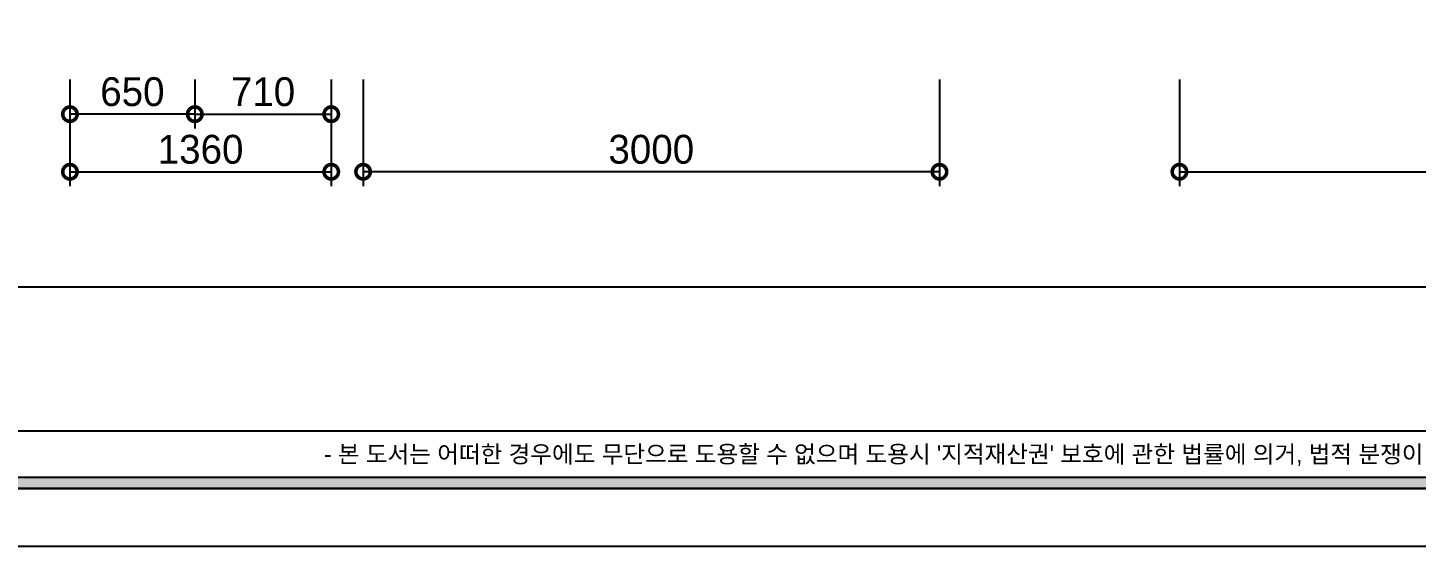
# Model space of a CAD drawing. Header units: inches. Extents: x -192760 to -100777, y -168280 to -114728.
# Drawn here: x -186428 to -179201, y -154283 to -151583 of the extents above; entities that cross this region are included whole.
import ezdxf
from ezdxf.enums import TextEntityAlignment as Align

# ---------------------------------------------------------------- set-up
doc = ezdxf.new("R2010")
doc.units = ezdxf.units.IN
doc.header["$LTSCALE"] = 50
doc.header["$MEASUREMENT"] = 0
for name, color, linetype in [('07-DIM', 5, 'Continuous'), ('3.기호.계단선', 30, 'Continuous'), ('F-SYM', 7, 'Continuous'), ('FORM(YOURNAME)-11', 1, 'Continuous')]:
    doc.layers.add(name, color=color, linetype=linetype)
doc.styles.add('HY울릉도L', font='Expo M.ttf')
doc.styles.add('YOURNAME', font='HY울릉도M.TTF')
doc.dimstyles.new('60', dxfattribs={"dimscale": 60, "dimtxt": 2.5, "dimasz": 2.5, "dimexe": 1.25, "dimexo": 2, "dimtad": 1, "dimdec": 0, "dimtxsty": 'HY울릉도L', "dimblk": 'DOTSMALL', "dimcen": 2.5, "dimclrd": 1, "dimclre": 1, "dimclrt": 2, "dimadec": 0, "dimazin": 0, "dimtfac": 1, "dimtdec": 0, "dimtix": 1, "dimtmove": 0, "dimatfit": 3, "dimldrblk": 'DOTSMALL', "dimfxl": 0, "dimarcsym": 0})

# ---------------------------------------------------------------- blocks, each defined once
blk = doc.blocks.new('FORM-PLAN')
at = {"layer": 'FORM(YOURNAME)-11'}
h = blk.add_hatch(color=256, dxfattribs=at)
h.dxf.hatch_style = 1
h.paths.add_polyline_path([(-71444, 55115), (10556, 55115), (10556, 54915), (-71444, 54915)])
h.paths.add_polyline_path([(-71444, -2085), (10556, -2085), (10556, -2285), (-71444, -2285)])
at = {"layer": 'Defpoints', "color": 158}
blk.add_line((1346, -1285), (-71444, -1285), dxfattribs=at)
for points in [[(-71444, -2285), (10556, -2285), (10556, 55115), (-71444, 55115)], [(-69444, 53115), (-64, 53115), (-64, 1215), (-69444, 1215)]]:
    blk.add_lwpolyline(points, close=True, dxfattribs=at)
at = {"layer": 'FORM(YOURNAME)-11', "color": 250}
blk.add_lwpolyline([(-72444, -3285), (11556, -3285), (11556, 56115), (-72444, 56115)], close=True, dxfattribs=at)
at = {"layer": 'FORM(YOURNAME)-11'}
blk.add_lwpolyline([(-71444, -2085), (10556, -2085), (10556, -2285), (-71444, -2285)], close=True, dxfattribs=at)
at = {"layer": 'FORM(YOURNAME)-11', "color": 1, "style": 'YOURNAME'}
blk.add_text("- 본 도서는 어떠한 경우에도 무단으로 도용할 수 없으며 도용시 '지적재산권' 보호에 관한 법률에 의거, 법적 분쟁이 발생합니다.  또한 본 도서에 관한 모든 저작권은 당사에 있습니다. -", height=300, dxfattribs=at).set_placement((-32990, -1685), align=Align.MIDDLE_CENTER)
at = {"layer": 'FORM(YOURNAME)-11', "color": 3, "style": 'YOURNAME'}
for tag, height, p in [('1', 450, (9905, 18188)), ('2', 450, (9905, 17544)), ('3', 450, (9905, 16257)), ('4', 450, (9905, 14326)), ('5', 515, (9905, 12009)), ('6', 515, (9905, 9757)), ('7', 515, (9905, 7504)), ('8', 515, (9905, 5252)), ('9', 515, (9905, 2999)), ('10', 515, (5655, 811)), ('11', 515, (9905, 747)), ('12', 515, (5655, -1441)), ('13', 515, (9905, -1441))]:
    blk.add_attdef(tag, text='', height=height, dxfattribs=at).set_placement(p, align=Align.MIDDLE_RIGHT)
blk = doc.blocks.new('*U426')
at = {"layer": 'F-SYM', "xscale": 0.3, "yscale": 0.3, "zscale": 0.3}
blk.add_blockref('FORM-PLAN', (-170426.9, -153298), dxfattribs=at)
blk = doc.blocks.new('_DOTSMALL')
at = {"color": 0, "linetype": 'ByBlock', "const_width": 0.5}
blk.add_lwpolyline([(-0.0625, 0, 1), (0.0625, 0, 1)], format="xyb", close=True, dxfattribs=at)
blk = doc.blocks.new('*D176')
at = {"layer": '07-DIM', "color": 1, "lineweight": -2}
for p, q in [((-180433.2, -151853.4), (-180433.2, -152408.4)), ((-176333.2, -151853.4), (-176333.2, -152408.4)), ((-180433.2, -152333.4), (-176333.2, -152333.4))]:
    blk.add_line(p, q, dxfattribs=at)
at = {"layer": 'Defpoints', "color": 0}
for p in [(-180433.2, -151733.4), (-176333.2, -151733.4), (-176333.2, -152333.4)]:
    blk.add_point(p, dxfattribs=at)
at = {"layer": '07-DIM', "color": 1, "lineweight": -2, "xscale": 150, "yscale": 150, "zscale": 150, "rotation": 180}
blk.add_blockref('_DOTSMALL', (-180433.2, -152333.4), dxfattribs=at)
at = {"layer": '07-DIM', "color": 1, "lineweight": -2, "xscale": 150, "yscale": 150, "zscale": 150}
blk.add_blockref('_DOTSMALL', (-176333.2, -152333.4), dxfattribs=at)
at = {"layer": '07-DIM', "color": 2, "insert": (-178383.2, -152217.2), "char_height": 150, "attachment_point": 5, "style": 'HY울릉도L'}
blk.add_mtext('4100', dxfattribs=at)
blk = doc.blocks.new('*D177')
at = {"layer": '07-DIM', "color": 1, "lineweight": -2}
for p, q in [((-184682.2, -151853.4), (-184682.2, -152408.4)), ((-181682.2, -151853.4), (-181682.2, -152408.4)), ((-181682.2, -152333.4), (-184682.2, -152333.4))]:
    blk.add_line(p, q, dxfattribs=at)
at = {"layer": 'Defpoints', "color": 0}
for p in [(-184682.2, -151733.4), (-181682.2, -151733.4), (-184682.2, -152333.4)]:
    blk.add_point(p, dxfattribs=at)
at = {"layer": '07-DIM', "color": 1, "lineweight": -2, "xscale": 150, "yscale": 150, "zscale": 150, "rotation": 180}
blk.add_blockref('_DOTSMALL', (-184682.2, -152333.4), dxfattribs=at)
at = {"layer": '07-DIM', "color": 1, "lineweight": -2, "xscale": 150, "yscale": 150, "zscale": 150}
blk.add_blockref('_DOTSMALL', (-181682.2, -152333.4), dxfattribs=at)
at = {"layer": '07-DIM', "color": 2, "insert": (-183182.2, -152217.2), "char_height": 150, "attachment_point": 5, "style": 'HY울릉도L'}
blk.add_mtext('3000', dxfattribs=at)
blk = doc.blocks.new('*D178')
at = {"layer": '07-DIM', "color": 1, "lineweight": -2}
for p, q in [((-186208.2, -151853.4), (-186208.2, -152408.4)), ((-184848.2, -151853.4), (-184848.2, -152408.4)), ((-186208.2, -152333.4), (-184848.2, -152333.4))]:
    blk.add_line(p, q, dxfattribs=at)
at = {"layer": 'Defpoints', "color": 0}
for p in [(-186208.2, -151733.4), (-184848.2, -151733.4), (-184848.2, -152333.4)]:
    blk.add_point(p, dxfattribs=at)
at = {"layer": '07-DIM', "color": 1, "lineweight": -2, "xscale": 150, "yscale": 150, "zscale": 150, "rotation": 180}
blk.add_blockref('_DOTSMALL', (-186208.2, -152333.4), dxfattribs=at)
at = {"layer": '07-DIM', "color": 1, "lineweight": -2, "xscale": 150, "yscale": 150, "zscale": 150}
blk.add_blockref('_DOTSMALL', (-184848.2, -152333.4), dxfattribs=at)
at = {"layer": '07-DIM', "color": 2, "insert": (-185528.2, -152217.2), "char_height": 150, "attachment_point": 5, "style": 'HY울릉도L'}
blk.add_mtext('1360', dxfattribs=at)
blk = doc.blocks.new('*D179')
at = {"layer": '07-DIM', "color": 1, "lineweight": -2}
for p, q in [((-185558.2, -151853.4), (-185558.2, -152108.4)), ((-184848.2, -151853.4), (-184848.2, -152108.4)), ((-185558.2, -152033.4), (-184848.2, -152033.4))]:
    blk.add_line(p, q, dxfattribs=at)
at = {"layer": 'Defpoints', "color": 0}
for p in [(-185558.2, -151733.4), (-184848.2, -151733.4), (-184848.2, -152033.4)]:
    blk.add_point(p, dxfattribs=at)
at = {"layer": '07-DIM', "color": 1, "lineweight": -2, "xscale": 150, "yscale": 150, "zscale": 150, "rotation": 180}
blk.add_blockref('_DOTSMALL', (-185558.2, -152033.4), dxfattribs=at)
at = {"layer": '07-DIM', "color": 1, "lineweight": -2, "xscale": 150, "yscale": 150, "zscale": 150}
blk.add_blockref('_DOTSMALL', (-184848.2, -152033.4), dxfattribs=at)
at = {"layer": '07-DIM', "color": 2, "insert": (-185203.2, -151917.2), "char_height": 150, "attachment_point": 5, "style": 'HY울릉도L'}
blk.add_mtext('710', dxfattribs=at)
blk = doc.blocks.new('*D180')
at = {"layer": '07-DIM', "color": 1, "lineweight": -2}
for p, q in [((-186208.2, -151853.4), (-186208.2, -152108.4)), ((-185558.2, -151853.4), (-185558.2, -152108.4)), ((-185558.2, -152033.4), (-186208.2, -152033.4))]:
    blk.add_line(p, q, dxfattribs=at)
at = {"layer": 'Defpoints', "color": 0}
for p in [(-186208.2, -151733.4), (-185558.2, -151733.4), (-186208.2, -152033.4)]:
    blk.add_point(p, dxfattribs=at)
at = {"layer": '07-DIM', "color": 1, "lineweight": -2, "xscale": 150, "yscale": 150, "zscale": 150, "rotation": 180}
blk.add_blockref('_DOTSMALL', (-186208.2, -152033.4), dxfattribs=at)
at = {"layer": '07-DIM', "color": 1, "lineweight": -2, "xscale": 150, "yscale": 150, "zscale": 150}
blk.add_blockref('_DOTSMALL', (-185558.2, -152033.4), dxfattribs=at)
at = {"layer": '07-DIM', "color": 2, "insert": (-185883.2, -151917.2), "char_height": 150, "attachment_point": 5, "style": 'HY울릉도L'}
blk.add_mtext('650', dxfattribs=at)

msp = doc.modelspace()

# ---------------------------------------------------------------- block references
at = {"layer": '3.기호.계단선'}
msp.add_blockref('*U426', (0, 0), dxfattribs=at)

# ---------------------------------------------------------------- dimensions: what is measured, and where the dimension line sits
at = {"layer": '07-DIM'}
for base, p1, p2, picture, middle in [((-184848.2, -152333.4), (-186208.2, -151733.4), (-184848.2, -151733.4), '*D178', (-185528.2, -152217.2)), ((-186208.2, -152033.4), (-185558.2, -151733.4), (-186208.2, -151733.4), '*D180', (-185883.2, -151917.2)), ((-184848.2, -152033.4), (-185558.2, -151733.4), (-184848.2, -151733.4), '*D179', (-185203.2, -151917.2)), ((-184682.2, -152333.4), (-181682.2, -151733.4), (-184682.2, -151733.4), '*D177', (-183182.2, -152217.2)), ((-176333.2, -152333.4), (-180433.2, -151733.4), (-176333.2, -151733.4), '*D176', (-178383.2, -152217.2))]:
    dim = msp.add_linear_dim(base=base, p1=p1, p2=p2, dimstyle='60', dxfattribs=at)
    dim.commit()
    dim.dimension.update_dxf_attribs({"geometry": picture, "text_midpoint": middle})

doc.saveas('drawing.dxf')
